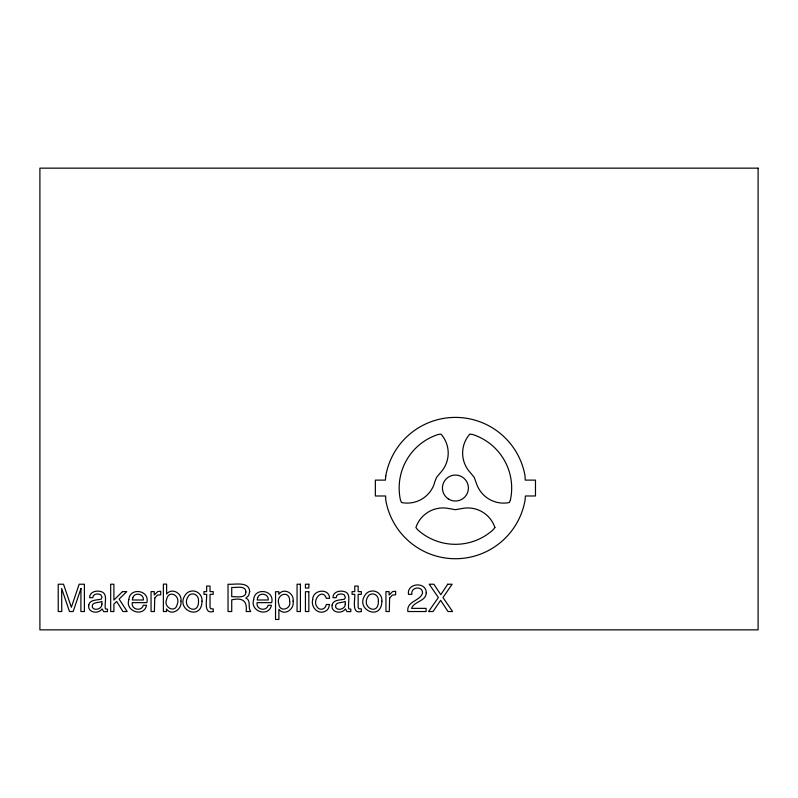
<?xml version="1.0" encoding="UTF-8"?>
<svg xmlns="http://www.w3.org/2000/svg" width="798" height="798" viewBox="0 0 798 798"><rect width="100%" height="100%" fill="white"/><g stroke="black" fill="none" stroke-linecap="round" stroke-linejoin="round"><path stroke-width="1.2" d="M80.957 588.495L80.877 611.527L84.398 611.527L84.398 584.226L79.152 584.226L71.361 607.308L63.521 584.226L58.224 584.226L58.224 611.527L61.755 611.527L61.655 588.495L69.506 611.527L73.167 611.527L80.957 588.495M289.654 601.453C291.659 608.834 279.918 612.744 278.931 604.405C275.17 594.121 290.163 589.363 289.654 601.453M166.553 599.557C163.091 607.278 175.331 613.642 177.146 604.545C181.166 595.667 168.518 589.004 166.553 599.557M180.907 601.193C182.473 609.103 171.67 616.575 166.463 608.984L166.463 611.527L163.381 611.527L163.381 584.126L166.632 584.126L166.632 594.041C171.71 587.278 182.483 593.293 180.907 601.193M202.004 601.153C201.864 621.981 173.645 609.353 186.004 594.021A8.219 8.219 0 0 1 190.802 591.228C196.797 589.732 202.672 595.059 202.004 601.153M312.696 599.647C310.532 607.118 318.262 615.268 325.594 611.078A6.833 6.833 0 0 0 328.606 607.906L329.574 604.485L326.322 604.485C325.933 607.478 323.15 609.911 320.078 609.113A4.1 4.1 0 0 1 317.365 607.198C311.19 600.435 322.611 587.398 326.322 598.31L329.574 598.31C329.444 587.657 312.367 589.642 312.696 599.647M381.873 601.153C381.723 621.981 353.504 609.353 365.863 594.021A8.219 8.219 0 0 1 370.671 591.228C376.656 589.732 382.541 595.059 381.873 601.153M128.837 599.667C124.817 611.418 143.969 617.712 146.573 605.283L143.281 605.283C141.665 611.906 130.902 609.702 132.259 602.64L146.852 602.64C150.044 589.991 129.625 586.969 128.837 599.667M253.674 599.667C249.654 611.418 268.816 617.712 271.41 605.283L268.128 605.283C266.502 611.906 255.739 609.702 257.106 602.64L271.689 602.64C274.891 589.991 254.462 586.969 253.674 599.667M293.066 601.133C294.821 608.984 284.407 616.535 278.891 609.293L278.891 619.467L275.539 619.467L275.539 591.717L278.791 591.717L278.791 594.35C283.639 587.228 294.542 593.253 293.066 601.133M245.914 591.936C245.984 599.009 235.849 596.236 231.729 596.734L231.729 587.398C235.839 588.036 245.734 584.884 245.914 591.936M88.758 604.994C87.201 612.665 98.453 614.51 102.094 608.894L103.68 611.647L107.481 611.617L107.481 609.153L105.486 608.944C103.9 603.617 108.747 593.114 100.568 591.468C96.119 590.251 89.296 592.026 89.675 597.702L92.797 597.702C92.877 593.682 98.014 593.253 100.797 594.729L102.014 597.213L101.216 599.148C97.067 600.256 89.875 599.428 88.758 604.994M332.108 604.994C330.552 612.665 341.793 614.51 345.434 608.894L347.03 611.647L350.821 611.617L350.821 609.153L348.826 608.944C347.24 603.617 352.088 593.114 343.918 591.468C339.459 590.251 332.646 592.026 333.015 597.702L336.138 597.702C336.227 593.682 341.354 593.253 344.147 594.729L345.364 597.213L344.556 599.148C340.407 600.256 333.225 599.428 332.108 604.994M385.763 476.007L385.424 480.117L375.349 480.117L375.349 495.987L385.634 495.987L385.763 500.117A70.693 70.693 0 0 0 525.074 500.087L525.403 495.987L535.478 495.987L535.478 480.117L525.194 480.117L525.064 475.987A70.693 70.693 0 0 0 385.763 476.007M426.242 592.794C426.202 601.483 414.022 601.133 411.569 608.365L426.112 608.365L426.112 611.527L407.838 611.527C406.431 600.924 420.446 601.133 422.541 592.944C422.671 585.383 410.342 587.039 411.888 594.35L408.486 594.35C406.621 582.759 426.441 581.393 426.242 592.794M198.512 601.253C198.822 616.325 180.557 607.487 188.288 596.305A4.549 4.549 0 0 1 191.321 594.111C195.67 592.864 199.071 597.123 198.512 601.253M378.372 601.253C378.681 616.325 360.427 607.487 368.147 596.305A4.549 4.549 0 0 1 371.18 594.111C375.539 592.864 378.93 597.123 378.372 601.253M249.664 591.587L248.657 595.597L245.814 598.111C251.001 599.996 248.108 606.45 249.983 610.31L250.712 611.527L246.173 611.527C247.38 600.854 242.502 597.413 231.729 599.817L231.729 611.527L228.029 611.527L228.029 584.226C234.482 584.844 249.275 580.914 249.664 591.587M101.925 604.096C102.194 608.645 94.972 611.348 92.408 607.527C90.882 601.612 98.713 603.168 101.925 601.403L101.925 604.096M345.265 604.096C345.534 608.645 338.312 611.348 335.759 607.527C334.222 601.612 342.053 603.168 345.265 601.403L345.265 604.096M434.511 482.451L434.371 483.548A28.588 28.588 0 0 1 401.484 502.521L400.387 499.757A56.259 56.259 0 0 1 438.042 434.531L440.975 434.102A28.578 28.578 0 0 1 440.975 472.087L436.676 477.224L434.511 482.451M154.742 598.081L154.403 611.527L151.051 611.527L151.051 591.617L154.233 591.617L154.233 595.059L157.785 591.537L160.737 591.268L160.737 594.799L157.406 595.109L154.742 598.081M389.624 598.081L389.284 611.527L385.943 611.527L385.943 591.617L389.115 591.617L389.115 595.059L392.676 591.537L395.628 591.268L395.628 594.799L392.287 595.109L389.624 598.081M132.817 597.642L132.348 599.986L143.411 599.986C144.069 593.802 134.732 591.827 132.817 597.642M257.654 597.642L257.195 599.986L268.258 599.986C268.906 593.802 259.579 591.827 257.654 597.642M510.441 499.777L509.343 502.541A28.598 28.598 0 0 1 476.466 483.538L474.152 477.224L469.842 472.077A28.598 28.598 0 0 1 469.832 434.102L472.765 434.531A56.259 56.259 0 0 1 510.441 499.777M447.728 584.226L440.815 594.67L433.843 584.226L429.214 584.226L438.381 597.532L428.596 611.527L433.065 611.527L440.626 600.305L447.987 611.527L452.576 611.527L442.97 597.532L452.137 584.226L447.728 584.226M494.91 527.518L493.074 529.852A56.259 56.259 0 0 1 417.743 529.832L415.898 527.508A28.598 28.598 0 0 1 448.795 508.526L455.419 509.693L462.042 508.526A28.588 28.588 0 0 1 494.91 527.518M122.483 591.617L113.895 600.076L113.895 584.226L110.683 584.226L110.683 611.527L113.895 611.527L113.895 604.056L116.698 601.493L122.912 611.527L127.181 611.527L119.131 599.079L126.762 591.617L122.483 591.617M213.216 611.527C203.061 614.47 207.161 599.418 206.652 594.35L203.959 594.35L203.959 591.617L206.652 591.617L206.652 586.061L210.034 586.061L210.034 591.617L213.216 591.617L213.216 594.35L210.034 594.35L210.034 607.348L210.742 608.744L213.216 608.894L213.216 611.527M361.324 611.527C351.17 614.47 355.27 599.418 354.771 594.35L352.068 594.35L352.068 591.617L354.771 591.617L354.771 586.061L358.152 586.061L358.152 591.617L361.324 591.617L361.324 594.35L358.152 594.35L358.152 607.348L358.851 608.744L361.324 608.894L361.324 611.527M758.1 168.149L39.9 168.149L39.9 629.851L758.1 629.851L758.1 168.149M300.417 584.226L297.065 584.226L297.065 611.527L300.417 611.527L300.417 584.226M308.836 584.226L305.435 584.226L305.435 588.016L308.836 588.016L308.836 584.226M308.836 591.717L305.435 591.717L305.435 611.527L308.836 611.527L308.836 591.717M448.227 498.86A12.987 12.987 0 0 0 468.376 488.865A12.987 12.987 0 0 0 449.643 476.416A12.987 12.987 0 0 0 448.227 498.86"/></g></svg>
